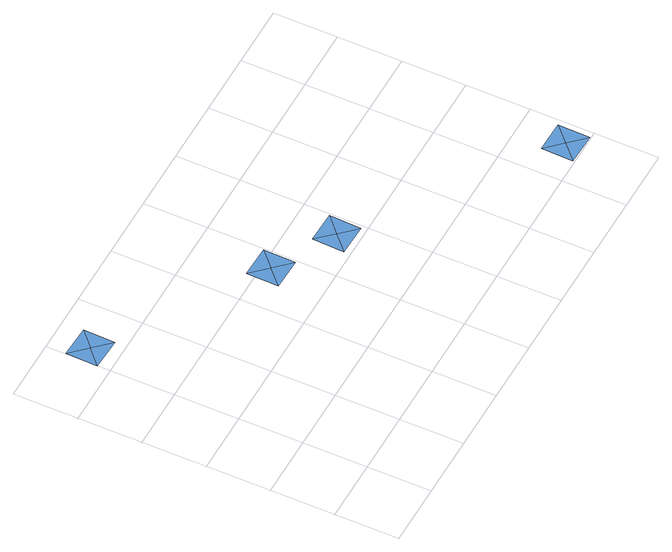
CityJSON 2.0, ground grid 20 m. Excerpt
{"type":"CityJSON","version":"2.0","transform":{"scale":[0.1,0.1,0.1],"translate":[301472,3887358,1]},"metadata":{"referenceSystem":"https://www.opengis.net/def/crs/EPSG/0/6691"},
"CityObjects":{
"waterbody1":{"type":"WaterBody","attributes":{"name":"静岡県第4次地震被害想定（元禄型関東地震）","種類":"3","津波浸水想定.浸水ランクフィールド":"Tsunami_rank.xml","津波浸水想定.浸水ランク":"1","class":"1140"},"geometry":[{"type":"MultiSurface","lod":"1","boundaries":[[[0,1,2]],[[3,4,2]],[[2,4,0]],[[1,3,2]]]}]},
"waterbody2":{"type":"WaterBody","attributes":{"name":"静岡県第4次地震被害想定（元禄型関東地震）","種類":"3","津波浸水想定.浸水ランクフィールド":"Tsunami_rank.xml","津波浸水想定.浸水ランク":"2","class":"1140"},"geometry":[{"type":"MultiSurface","lod":"1","boundaries":[[[5,6,7]],[[8,9,5]],[[9,6,5]],[[5,7,8]]]}]},
"waterbody3":{"type":"WaterBody","attributes":{"name":"静岡県第4次地震被害想定（元禄型関東地震）","種類":"3","津波浸水想定.浸水ランクフィールド":"Tsunami_rank.xml","津波浸水想定.浸水ランク":"1","class":"1140"},"geometry":[{"type":"MultiSurface","lod":"1","boundaries":[[[10,11,12]],[[13,12,11]],[[14,13,11]],[[10,14,11]]]}]},
"waterbody4":{"type":"WaterBody","attributes":{"name":"静岡県第4次地震被害想定（元禄型関東地震）","種類":"3","津波浸水想定.浸水ランクフィールド":"Tsunami_rank.xml","津波浸水想定.浸水ランク":"1","class":"1140"},"geometry":[{"type":"MultiSurface","lod":"1","boundaries":[[[15,16,17]],[[16,15,18]],[[15,17,19]],[[15,19,18]]]}]}
},
"vertices":[
[1,840,9],[101,837,9],[53,888,9],[104,937,9],[4,940,9],
[545,576,9],[596,624,9],[496,627,9],[494,527,9],[594,524,9],
[691,422,9],[742,471,9],[694,522,9],[794,519,9],[791,419,9],
[1332,56,9],[1384,105,9],[1284,107,9],[1381,5,9],[1281,7,9]
]}
